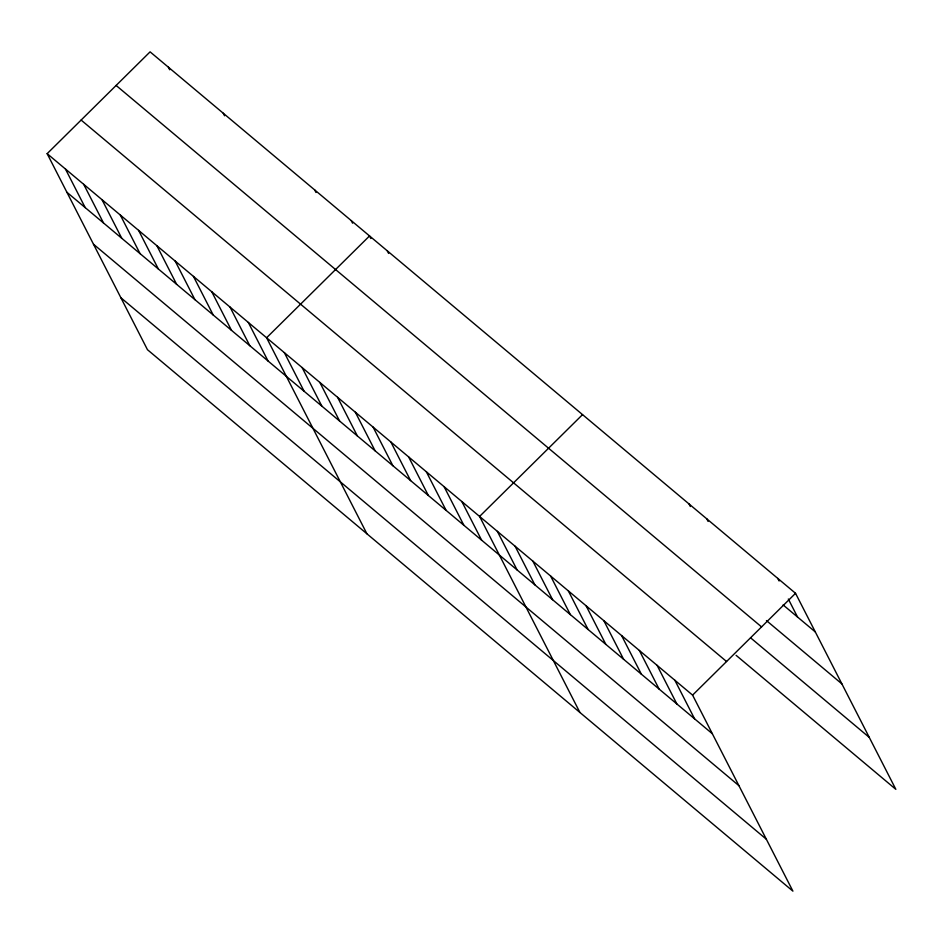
<?xml version="1.0" encoding="UTF-8"?>
<svg xmlns="http://www.w3.org/2000/svg" width="943" height="943" viewBox="0 0 943 943"><rect width="100%" height="100%" fill="white"/><g stroke="black" fill="none" stroke-linecap="round" stroke-linejoin="round"><path stroke-width="1.41" d="M47.15 153.662L692.586 695.121L792.91 891.147L147.462 349.7L47.15 153.662L150.09 51.853L795.538 593.3L895.85 789.338L736.106 655.326M582.538 414.625L479.598 516.434L579.91 712.472M692.586 695.121L795.538 593.3M783.126 604.935L815.294 631.928M766.447 620.588L841.875 683.875M116.119 85.448L761.567 626.906M750.569 637.81L869.269 737.391M81.122 120.067L726.558 661.514M66.918 192.278L712.354 733.737M93.498 244.225L738.935 785.684M120.881 297.752L766.329 839.211M777.786 578.413L779.107 580.994M788.324 599.017L797.542 617.04M706.79 518.85L708.099 521.432M689.038 503.963L690.359 506.532M674.846 680.233L694.602 718.849M657.094 665.334L676.862 703.961M639.342 650.446L659.11 689.074M621.59 635.558L641.358 674.174M603.838 620.671L623.606 659.287M586.098 605.783L605.854 644.399M568.346 590.884L588.114 629.511M387.29 250.838L388.61 253.408M550.594 575.996L570.362 614.624M370.858 238.52L369.538 235.939L266.598 337.759L366.921 533.797M532.842 561.109L552.61 599.724M351.256 220.603L352.576 223.173M515.09 546.221L534.858 584.837M497.35 531.322L517.106 569.949M314.679 189.92L315.999 192.49M461.846 501.546L481.614 540.174M444.094 486.659L463.862 525.275M426.342 471.771L446.11 510.387M408.602 456.872L428.358 495.499M223.243 113.207L224.564 115.789M390.85 441.984L410.606 480.612M373.098 427.096L392.866 465.724M355.346 412.209L375.114 450.825M337.594 397.321L357.362 435.937M168.384 67.189L169.693 69.758M319.854 382.422L339.61 421.049M302.102 367.534L321.858 406.162M284.35 352.647L304.118 391.274M248.315 322.412L268.071 361.039M230.021 307.076L249.789 345.692M211.739 291.729L231.506 330.356M193.445 276.393L213.212 315.009M175.162 261.046L194.93 299.674M156.88 245.71L176.636 284.326M138.586 230.363L158.353 268.991M120.303 215.028L140.059 253.643M102.009 199.68L121.777 238.308M83.727 184.345L103.494 222.961M65.432 168.997L85.2 207.625"/></g></svg>
